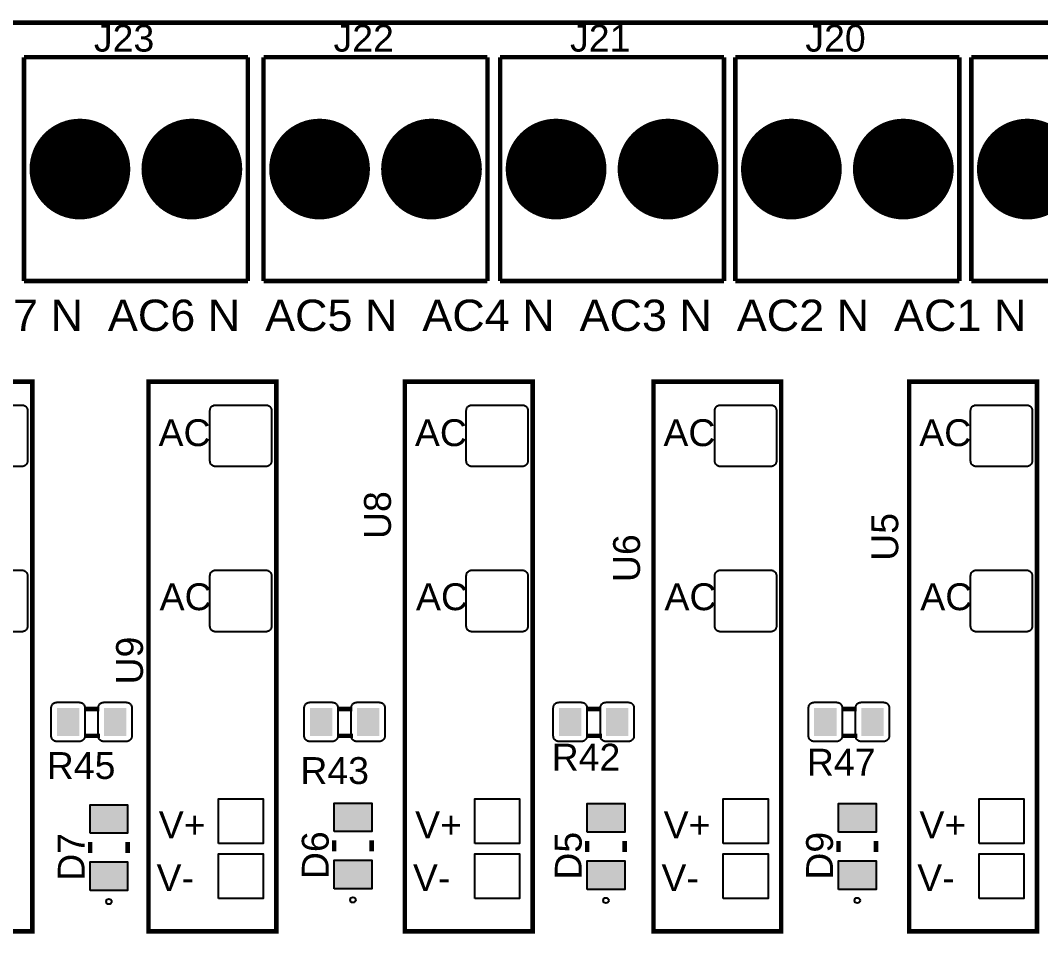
# Model space of a CAD drawing. Header units: inches. Extents: x -2.29 to 2.29, y -2.44 to 2.44.
# Drawn here: x -1.063 to 0.76, y 0.811 to 2.445 of the extents above; entities that cross this region are included whole.
import ezdxf

# ---------------------------------------------------------------- set-up
doc = ezdxf.new("R2010")
doc.units = ezdxf.units.IN
doc.layers.get('0').update_dxf_attribs({"linetype": 'CONTINUOUS'})

# ---------------------------------------------------------------- blocks, each defined once
blk = doc.blocks.new('RPAD')
blk.add_trace([(-0.5, -0.5), (-0.5, 0.5), (0.5, -0.5), (0.5, 0.5)])
blk = doc.blocks.new('EPAD')
at = {"const_width": 0.5}
blk.add_lwpolyline([(-0.25, 0, 1), (0.25, 0, 1)], format="xyb", close=True, dxfattribs=at)

msp = doc.modelspace()

# ---------------------------------------------------------------- linework, layer by layer
for points, const_width in [([(-2.287402, -2.440945), (2.287402, -2.440945), (2.287402, 2.440945), (-2.287402, 2.440945), (-2.287402, -2.440945)], 0.008), ([(-2.287402, -2.440945), (2.287402, -2.440945), (2.287402, 2.440945), (-2.287402, 2.440945), (-2.287402, -2.440945)], 0.008), ([(-2.287402, -2.440945), (2.287402, -2.440945), (2.287402, 2.440945), (-2.287402, 2.440945), (-2.287402, -2.440945)], 0.008), ([(-1.05652, 2.379173), (-1.05652, 1.979173)], 0.008), ([(-1.05652, 2.379173), (-0.65652, 2.379173)], 0.008), ([(-1.05652, 2.379173), (-1.05652, 1.979173)], 0.008), ([(-1.05652, 2.379173), (-0.65652, 2.379173)], 0.008), ([(-1.05652, 2.379173), (-1.05652, 1.979173)], 0.008), ([(-1.05652, 2.379173), (-0.65652, 2.379173)], 0.008), ([(-0.65652, 2.379173), (-0.65652, 1.979173)], 0.008), ([(-0.65652, 2.379173), (-0.65652, 1.979173)], 0.008), ([(-0.65652, 2.379173), (-0.65652, 1.979173)], 0.008), ([(-0.628394, 2.379173), (-0.628394, 1.979173)], 0.008), ([(-0.628394, 2.379173), (-0.228394, 2.379173)], 0.008), ([(-0.628394, 2.379173), (-0.628394, 1.979173)], 0.008), ([(-0.628394, 2.379173), (-0.228394, 2.379173)], 0.008), ([(-0.628394, 2.379173), (-0.628394, 1.979173)], 0.008), ([(-0.628394, 2.379173), (-0.228394, 2.379173)], 0.008), ([(-0.228394, 2.379173), (-0.228394, 1.979173)], 0.008), ([(-0.228394, 2.379173), (-0.228394, 1.979173)], 0.008), ([(-0.228394, 2.379173), (-0.228394, 1.979173)], 0.008), ([(-0.205827, 2.379173), (-0.205827, 1.979173)], 0.008), ([(-0.205827, 2.379173), (0.194173, 2.379173)], 0.008), ([(-0.205827, 2.379173), (-0.205827, 1.979173)], 0.008), ([(-0.205827, 2.379173), (0.194173, 2.379173)], 0.008), ([(-0.205827, 2.379173), (-0.205827, 1.979173)], 0.008), ([(-0.205827, 2.379173), (0.194173, 2.379173)], 0.008), ([(0.194173, 2.379173), (0.194173, 1.979173)], 0.008), ([(0.194173, 2.379173), (0.194173, 1.979173)], 0.008), ([(0.194173, 2.379173), (0.194173, 1.979173)], 0.008), ([(0.214551, 2.379173), (0.214551, 1.979173)], 0.008), ([(0.214551, 2.379173), (0.614551, 2.379173)], 0.008), ([(0.214551, 2.379173), (0.214551, 1.979173)], 0.008), ([(0.214551, 2.379173), (0.614551, 2.379173)], 0.008), ([(0.214551, 2.379173), (0.214551, 1.979173)], 0.008), ([(0.214551, 2.379173), (0.614551, 2.379173)], 0.008), ([(0.614551, 2.379173), (0.614551, 1.979173)], 0.008), ([(0.614551, 2.379173), (0.614551, 1.979173)], 0.008), ([(0.614551, 2.379173), (0.614551, 1.979173)], 0.008), ([(0.636118, 2.379173), (0.636118, 1.979173)], 0.008), ([(0.636118, 2.379173), (1.036118, 2.379173)], 0.008), ([(0.636118, 2.379173), (0.636118, 1.979173)], 0.008), ([(0.636118, 2.379173), (1.036118, 2.379173)], 0.008), ([(0.636118, 2.379173), (0.636118, 1.979173)], 0.008), ([(0.636118, 2.379173), (1.036118, 2.379173)], 0.008), ([(-1.05652, 1.979173), (-0.65652, 1.979173)], 0.008), ([(-1.05652, 1.979173), (-0.65652, 1.979173)], 0.008), ([(-1.05652, 1.979173), (-0.65652, 1.979173)], 0.008), ([(-0.628394, 1.979173), (-0.228394, 1.979173)], 0.008), ([(-0.628394, 1.979173), (-0.228394, 1.979173)], 0.008), ([(-0.628394, 1.979173), (-0.228394, 1.979173)], 0.008), ([(-0.205827, 1.979173), (0.194173, 1.979173)], 0.008), ([(-0.205827, 1.979173), (0.194173, 1.979173)], 0.008), ([(-0.205827, 1.979173), (0.194173, 1.979173)], 0.008), ([(0.214551, 1.979173), (0.614551, 1.979173)], 0.008), ([(0.214551, 1.979173), (0.614551, 1.979173)], 0.008), ([(0.214551, 1.979173), (0.614551, 1.979173)], 0.008), ([(0.636118, 1.979173), (1.036118, 1.979173)], 0.008), ([(0.636118, 1.979173), (1.036118, 1.979173)], 0.008), ([(0.636118, 1.979173), (1.036118, 1.979173)], 0.008), ([(-1.269906, 0.816547), (-1.041559, 0.816547), (-1.041559, 1.799114), (-1.269906, 1.799114), (-1.269906, 0.816547)], 0.008), ([(-1.269906, 0.816547), (-1.041559, 0.816547), (-1.041559, 1.799114), (-1.269906, 1.799114), (-1.269906, 0.816547)], 0.008), ([(-1.269906, 0.816547), (-1.041559, 0.816547), (-1.041559, 1.799114), (-1.269906, 1.799114), (-1.269906, 0.816547)], 0.008), ([(-0.833906, 0.816547), (-0.605559, 0.816547), (-0.605559, 1.799114), (-0.833906, 1.799114), (-0.833906, 0.816547)], 0.008), ([(-0.833906, 0.816547), (-0.605559, 0.816547), (-0.605559, 1.799114), (-0.833906, 1.799114), (-0.833906, 0.816547)], 0.008), ([(-0.833906, 0.816547), (-0.605559, 0.816547), (-0.605559, 1.799114), (-0.833906, 1.799114), (-0.833906, 0.816547)], 0.008), ([(-0.375906, 0.816547), (-0.147559, 0.816547), (-0.147559, 1.799114), (-0.375906, 1.799114), (-0.375906, 0.816547)], 0.008), ([(-0.375906, 0.816547), (-0.147559, 0.816547), (-0.147559, 1.799114), (-0.375906, 1.799114), (-0.375906, 0.816547)], 0.008), ([(-0.375906, 0.816547), (-0.147559, 0.816547), (-0.147559, 1.799114), (-0.375906, 1.799114), (-0.375906, 0.816547)], 0.008), ([(0.068094, 0.816547), (0.296441, 0.816547), (0.296441, 1.799114), (0.068094, 1.799114), (0.068094, 0.816547)], 0.008), ([(0.068094, 0.816547), (0.296441, 0.816547), (0.296441, 1.799114), (0.068094, 1.799114), (0.068094, 0.816547)], 0.008), ([(0.068094, 0.816547), (0.296441, 0.816547), (0.296441, 1.799114), (0.068094, 1.799114), (0.068094, 0.816547)], 0.008), ([(0.525094, 0.816547), (0.753441, 0.816547), (0.753441, 1.799114), (0.525094, 1.799114), (0.525094, 0.816547)], 0.008), ([(0.525094, 0.816547), (0.753441, 0.816547), (0.753441, 1.799114), (0.525094, 1.799114), (0.525094, 0.816547)], 0.008), ([(0.525094, 0.816547), (0.753441, 0.816547), (0.753441, 1.799114), (0.525094, 1.799114), (0.525094, 0.816547)], 0.008), ([(-0.948732, 1.213874), (-0.921732, 1.213874)], 0.008), ([(-0.948732, 1.213874), (-0.921732, 1.213874)], 0.008), ([(-0.948732, 1.213874), (-0.921732, 1.213874)], 0.008), ([(-0.496732, 1.213874), (-0.469732, 1.213874)], 0.008), ([(-0.496732, 1.213874), (-0.469732, 1.213874)], 0.008), ([(-0.496732, 1.213874), (-0.469732, 1.213874)], 0.008), ([(-0.051732, 1.213874), (-0.024732, 1.213874)], 0.008), ([(-0.051732, 1.213874), (-0.024732, 1.213874)], 0.008), ([(-0.051732, 1.213874), (-0.024732, 1.213874)], 0.008), ([(0.404268, 1.213874), (0.431268, 1.213874)], 0.008), ([(0.404268, 1.213874), (0.431268, 1.213874)], 0.008), ([(0.404268, 1.213874), (0.431268, 1.213874)], 0.008), ([(-0.948732, 1.165874), (-0.920732, 1.165874)], 0.008), ([(-0.948732, 1.165874), (-0.920732, 1.165874)], 0.008), ([(-0.948732, 1.165874), (-0.920732, 1.165874)], 0.008), ([(-0.496732, 1.165874), (-0.468732, 1.165874)], 0.008), ([(-0.496732, 1.165874), (-0.468732, 1.165874)], 0.008), ([(-0.496732, 1.165874), (-0.468732, 1.165874)], 0.008), ([(-0.051732, 1.165874), (-0.023732, 1.165874)], 0.008), ([(-0.051732, 1.165874), (-0.023732, 1.165874)], 0.008), ([(-0.051732, 1.165874), (-0.023732, 1.165874)], 0.008), ([(0.404268, 1.165874), (0.432268, 1.165874)], 0.008), ([(0.404268, 1.165874), (0.432268, 1.165874)], 0.008), ([(0.404268, 1.165874), (0.432268, 1.165874)], 0.008), ([(-0.938197, 0.956339), (-0.938197, 0.976024)], 0.007874), ([(-0.938197, 0.956339), (-0.938197, 0.976024)], 0.007874), ([(-0.938197, 0.956339), (-0.938197, 0.976024)], 0.007874), ([(-0.871268, 0.956339), (-0.871268, 0.976024)], 0.007874), ([(-0.871268, 0.956339), (-0.871268, 0.976024)], 0.007874), ([(-0.871268, 0.956339), (-0.871268, 0.976024)], 0.007874), ([(-0.502197, 0.959339), (-0.502197, 0.979024)], 0.007874), ([(-0.502197, 0.959339), (-0.502197, 0.979024)], 0.007874), ([(-0.502197, 0.959339), (-0.502197, 0.979024)], 0.007874), ([(-0.435268, 0.959339), (-0.435268, 0.979024)], 0.007874), ([(-0.435268, 0.959339), (-0.435268, 0.979024)], 0.007874), ([(-0.435268, 0.959339), (-0.435268, 0.979024)], 0.007874), ([(-0.050197, 0.958339), (-0.050197, 0.978024)], 0.007874), ([(-0.050197, 0.958339), (-0.050197, 0.978024)], 0.007874), ([(-0.050197, 0.958339), (-0.050197, 0.978024)], 0.007874), ([(0.016732, 0.958339), (0.016732, 0.978024)], 0.007874), ([(0.016732, 0.958339), (0.016732, 0.978024)], 0.007874), ([(0.016732, 0.958339), (0.016732, 0.978024)], 0.007874), ([(0.398803, 0.958339), (0.398803, 0.978024)], 0.007874), ([(0.398803, 0.958339), (0.398803, 0.978024)], 0.007874), ([(0.398803, 0.958339), (0.398803, 0.978024)], 0.007874), ([(0.465732, 0.958339), (0.465732, 0.978024)], 0.007874), ([(0.465732, 0.958339), (0.465732, 0.978024)], 0.007874), ([(0.465732, 0.958339), (0.465732, 0.978024)], 0.007874)]:
    msp.add_lwpolyline(points, dxfattribs=dict(const_width=const_width))
for points in [[(-1.150165, 1.757374), (-1.060165, 1.757374), (-1.059126, 1.757324), (-1.058121, 1.757175), (-1.057154, 1.756933), (-1.05623, 1.756602), (-1.055354, 1.756187), (-1.05453, 1.755693), (-1.053762, 1.755124), (-1.053056, 1.754483), (-1.052416, 1.753778), (-1.051846, 1.75301), (-1.051352, 1.752186), (-1.050937, 1.751309), (-1.050606, 1.750385), (-1.050364, 1.749419), (-1.050216, 1.748413), (-1.050165, 1.747374), (-1.050165, 1.657374), (-1.050216, 1.656335), (-1.050364, 1.65533), (-1.050606, 1.654363), (-1.050937, 1.653439), (-1.051352, 1.652562), (-1.051846, 1.651738), (-1.052416, 1.65097), (-1.053056, 1.650265), (-1.053762, 1.649624), (-1.05453, 1.649055), (-1.055354, 1.648561), (-1.05623, 1.648146), (-1.057154, 1.647815), (-1.058121, 1.647573), (-1.059126, 1.647424), (-1.060165, 1.647374), (-1.150165, 1.647374)], [(-1.150165, 1.462098), (-1.060165, 1.462098), (-1.059126, 1.462048), (-1.058121, 1.4619), (-1.057154, 1.461657), (-1.05623, 1.461327), (-1.055354, 1.460912), (-1.05453, 1.460417), (-1.053762, 1.459848), (-1.053056, 1.459208), (-1.052416, 1.458502), (-1.051846, 1.457734), (-1.051352, 1.45691), (-1.050937, 1.456034), (-1.050606, 1.45511), (-1.050364, 1.454143), (-1.050216, 1.453138), (-1.050165, 1.452098), (-1.050165, 1.362098), (-1.050216, 1.361059), (-1.050364, 1.360054), (-1.050606, 1.359087), (-1.050937, 1.358163), (-1.051352, 1.357287), (-1.051846, 1.356463), (-1.052416, 1.355695), (-1.053056, 1.354989), (-1.053762, 1.354349), (-1.05453, 1.35378), (-1.055354, 1.353285), (-1.05623, 1.35287), (-1.057154, 1.352539), (-1.058121, 1.352297), (-1.059126, 1.352149), (-1.060165, 1.352098), (-1.150165, 1.352098)]]:
    msp.add_lwpolyline(points)
for points in [[(-0.724165, 1.657374), (-0.724165, 1.747374), (-0.724115, 1.748413), (-0.723967, 1.749419), (-0.723724, 1.750385), (-0.723394, 1.751309), (-0.722979, 1.752186), (-0.722484, 1.75301), (-0.721915, 1.753778), (-0.721275, 1.754483), (-0.720569, 1.755124), (-0.719801, 1.755693), (-0.718977, 1.756187), (-0.718101, 1.756602), (-0.717177, 1.756933), (-0.71621, 1.757175), (-0.715205, 1.757324), (-0.714165, 1.757374), (-0.624165, 1.757374), (-0.623126, 1.757324), (-0.622121, 1.757175), (-0.621154, 1.756933), (-0.62023, 1.756602), (-0.619354, 1.756187), (-0.61853, 1.755693), (-0.617762, 1.755124), (-0.617056, 1.754483), (-0.616416, 1.753778), (-0.615846, 1.75301), (-0.615352, 1.752186), (-0.614937, 1.751309), (-0.614606, 1.750385), (-0.614364, 1.749419), (-0.614216, 1.748413), (-0.614165, 1.747374), (-0.614165, 1.657374), (-0.614216, 1.656335), (-0.614364, 1.65533), (-0.614606, 1.654363), (-0.614937, 1.653439), (-0.615352, 1.652562), (-0.615846, 1.651738), (-0.616416, 1.65097), (-0.617056, 1.650265), (-0.617762, 1.649624), (-0.61853, 1.649055), (-0.619354, 1.648561), (-0.62023, 1.648146), (-0.621154, 1.647815), (-0.622121, 1.647573), (-0.623126, 1.647424), (-0.624165, 1.647374), (-0.714165, 1.647374), (-0.715205, 1.647424), (-0.71621, 1.647573), (-0.717177, 1.647815), (-0.718101, 1.648146), (-0.718977, 1.648561), (-0.719801, 1.649055), (-0.720569, 1.649624), (-0.721275, 1.650265), (-0.721915, 1.65097), (-0.722484, 1.651738), (-0.722979, 1.652562), (-0.723394, 1.653439), (-0.723724, 1.654363), (-0.723967, 1.65533), (-0.724115, 1.656335), (-0.724165, 1.657374)], [(-0.266165, 1.657374), (-0.266165, 1.747374), (-0.266115, 1.748413), (-0.265967, 1.749419), (-0.265724, 1.750385), (-0.265394, 1.751309), (-0.264979, 1.752186), (-0.264484, 1.75301), (-0.263915, 1.753778), (-0.263275, 1.754483), (-0.262569, 1.755124), (-0.261801, 1.755693), (-0.260977, 1.756187), (-0.260101, 1.756602), (-0.259177, 1.756933), (-0.25821, 1.757175), (-0.257205, 1.757324), (-0.256165, 1.757374), (-0.166165, 1.757374), (-0.165126, 1.757324), (-0.164121, 1.757175), (-0.163154, 1.756933), (-0.16223, 1.756602), (-0.161354, 1.756187), (-0.16053, 1.755693), (-0.159762, 1.755124), (-0.159056, 1.754483), (-0.158416, 1.753778), (-0.157846, 1.75301), (-0.157352, 1.752186), (-0.156937, 1.751309), (-0.156606, 1.750385), (-0.156364, 1.749419), (-0.156216, 1.748413), (-0.156165, 1.747374), (-0.156165, 1.657374), (-0.156216, 1.656335), (-0.156364, 1.65533), (-0.156606, 1.654363), (-0.156937, 1.653439), (-0.157352, 1.652562), (-0.157846, 1.651738), (-0.158416, 1.65097), (-0.159056, 1.650265), (-0.159762, 1.649624), (-0.16053, 1.649055), (-0.161354, 1.648561), (-0.16223, 1.648146), (-0.163154, 1.647815), (-0.164121, 1.647573), (-0.165126, 1.647424), (-0.166165, 1.647374), (-0.256165, 1.647374), (-0.257205, 1.647424), (-0.25821, 1.647573), (-0.259177, 1.647815), (-0.260101, 1.648146), (-0.260977, 1.648561), (-0.261801, 1.649055), (-0.262569, 1.649624), (-0.263275, 1.650265), (-0.263915, 1.65097), (-0.264484, 1.651738), (-0.264979, 1.652562), (-0.265394, 1.653439), (-0.265724, 1.654363), (-0.265967, 1.65533), (-0.266115, 1.656335), (-0.266165, 1.657374)], [(0.177835, 1.657374), (0.177835, 1.747374), (0.177885, 1.748413), (0.178033, 1.749419), (0.178276, 1.750385), (0.178606, 1.751309), (0.179021, 1.752186), (0.179516, 1.75301), (0.180085, 1.753778), (0.180725, 1.754483), (0.181431, 1.755124), (0.182199, 1.755693), (0.183023, 1.756187), (0.183899, 1.756602), (0.184823, 1.756933), (0.18579, 1.757175), (0.186795, 1.757324), (0.187835, 1.757374), (0.277835, 1.757374), (0.278874, 1.757324), (0.279879, 1.757175), (0.280846, 1.756933), (0.28177, 1.756602), (0.282646, 1.756187), (0.28347, 1.755693), (0.284238, 1.755124), (0.284944, 1.754483), (0.285584, 1.753778), (0.286154, 1.75301), (0.286648, 1.752186), (0.287063, 1.751309), (0.287394, 1.750385), (0.287636, 1.749419), (0.287784, 1.748413), (0.287835, 1.747374), (0.287835, 1.657374), (0.287784, 1.656335), (0.287636, 1.65533), (0.287394, 1.654363), (0.287063, 1.653439), (0.286648, 1.652562), (0.286154, 1.651738), (0.285584, 1.65097), (0.284944, 1.650265), (0.284238, 1.649624), (0.28347, 1.649055), (0.282646, 1.648561), (0.28177, 1.648146), (0.280846, 1.647815), (0.279879, 1.647573), (0.278874, 1.647424), (0.277835, 1.647374), (0.187835, 1.647374), (0.186795, 1.647424), (0.18579, 1.647573), (0.184823, 1.647815), (0.183899, 1.648146), (0.183023, 1.648561), (0.182199, 1.649055), (0.181431, 1.649624), (0.180725, 1.650265), (0.180085, 1.65097), (0.179516, 1.651738), (0.179021, 1.652562), (0.178606, 1.653439), (0.178276, 1.654363), (0.178033, 1.65533), (0.177885, 1.656335), (0.177835, 1.657374)], [(0.634835, 1.657374), (0.634835, 1.747374), (0.634885, 1.748413), (0.635033, 1.749419), (0.635276, 1.750385), (0.635606, 1.751309), (0.636021, 1.752186), (0.636516, 1.75301), (0.637085, 1.753778), (0.637725, 1.754483), (0.638431, 1.755124), (0.639199, 1.755693), (0.640023, 1.756187), (0.640899, 1.756602), (0.641823, 1.756933), (0.64279, 1.757175), (0.643795, 1.757324), (0.644835, 1.757374), (0.734835, 1.757374), (0.735874, 1.757324), (0.736879, 1.757175), (0.737846, 1.756933), (0.73877, 1.756602), (0.739646, 1.756187), (0.74047, 1.755693), (0.741238, 1.755124), (0.741944, 1.754483), (0.742584, 1.753778), (0.743154, 1.75301), (0.743648, 1.752186), (0.744063, 1.751309), (0.744394, 1.750385), (0.744636, 1.749419), (0.744784, 1.748413), (0.744835, 1.747374), (0.744835, 1.657374), (0.744784, 1.656335), (0.744636, 1.65533), (0.744394, 1.654363), (0.744063, 1.653439), (0.743648, 1.652562), (0.743154, 1.651738), (0.742584, 1.65097), (0.741944, 1.650265), (0.741238, 1.649624), (0.74047, 1.649055), (0.739646, 1.648561), (0.73877, 1.648146), (0.737846, 1.647815), (0.736879, 1.647573), (0.735874, 1.647424), (0.734835, 1.647374), (0.644835, 1.647374), (0.643795, 1.647424), (0.64279, 1.647573), (0.641823, 1.647815), (0.640899, 1.648146), (0.640023, 1.648561), (0.639199, 1.649055), (0.638431, 1.649624), (0.637725, 1.650265), (0.637085, 1.65097), (0.636516, 1.651738), (0.636021, 1.652562), (0.635606, 1.653439), (0.635276, 1.654363), (0.635033, 1.65533), (0.634885, 1.656335), (0.634835, 1.657374)], [(-0.724165, 1.362098), (-0.724165, 1.452098), (-0.724115, 1.453138), (-0.723967, 1.454143), (-0.723724, 1.45511), (-0.723394, 1.456034), (-0.722979, 1.45691), (-0.722484, 1.457734), (-0.721915, 1.458502), (-0.721275, 1.459208), (-0.720569, 1.459848), (-0.719801, 1.460417), (-0.718977, 1.460912), (-0.718101, 1.461327), (-0.717177, 1.461657), (-0.71621, 1.4619), (-0.715205, 1.462048), (-0.714165, 1.462098), (-0.624165, 1.462098), (-0.623126, 1.462048), (-0.622121, 1.4619), (-0.621154, 1.461657), (-0.62023, 1.461327), (-0.619354, 1.460912), (-0.61853, 1.460417), (-0.617762, 1.459848), (-0.617056, 1.459208), (-0.616416, 1.458502), (-0.615846, 1.457734), (-0.615352, 1.45691), (-0.614937, 1.456034), (-0.614606, 1.45511), (-0.614364, 1.454143), (-0.614216, 1.453138), (-0.614165, 1.452098), (-0.614165, 1.362098), (-0.614216, 1.361059), (-0.614364, 1.360054), (-0.614606, 1.359087), (-0.614937, 1.358163), (-0.615352, 1.357287), (-0.615846, 1.356463), (-0.616416, 1.355695), (-0.617056, 1.354989), (-0.617762, 1.354349), (-0.61853, 1.35378), (-0.619354, 1.353285), (-0.62023, 1.35287), (-0.621154, 1.352539), (-0.622121, 1.352297), (-0.623126, 1.352149), (-0.624165, 1.352098), (-0.714165, 1.352098), (-0.715205, 1.352149), (-0.71621, 1.352297), (-0.717177, 1.352539), (-0.718101, 1.35287), (-0.718977, 1.353285), (-0.719801, 1.35378), (-0.720569, 1.354349), (-0.721275, 1.354989), (-0.721915, 1.355695), (-0.722484, 1.356463), (-0.722979, 1.357287), (-0.723394, 1.358163), (-0.723724, 1.359087), (-0.723967, 1.360054), (-0.724115, 1.361059), (-0.724165, 1.362098)], [(-0.266165, 1.362098), (-0.266165, 1.452098), (-0.266115, 1.453138), (-0.265967, 1.454143), (-0.265724, 1.45511), (-0.265394, 1.456034), (-0.264979, 1.45691), (-0.264484, 1.457734), (-0.263915, 1.458502), (-0.263275, 1.459208), (-0.262569, 1.459848), (-0.261801, 1.460417), (-0.260977, 1.460912), (-0.260101, 1.461327), (-0.259177, 1.461657), (-0.25821, 1.4619), (-0.257205, 1.462048), (-0.256165, 1.462098), (-0.166165, 1.462098), (-0.165126, 1.462048), (-0.164121, 1.4619), (-0.163154, 1.461657), (-0.16223, 1.461327), (-0.161354, 1.460912), (-0.16053, 1.460417), (-0.159762, 1.459848), (-0.159056, 1.459208), (-0.158416, 1.458502), (-0.157846, 1.457734), (-0.157352, 1.45691), (-0.156937, 1.456034), (-0.156606, 1.45511), (-0.156364, 1.454143), (-0.156216, 1.453138), (-0.156165, 1.452098), (-0.156165, 1.362098), (-0.156216, 1.361059), (-0.156364, 1.360054), (-0.156606, 1.359087), (-0.156937, 1.358163), (-0.157352, 1.357287), (-0.157846, 1.356463), (-0.158416, 1.355695), (-0.159056, 1.354989), (-0.159762, 1.354349), (-0.16053, 1.35378), (-0.161354, 1.353285), (-0.16223, 1.35287), (-0.163154, 1.352539), (-0.164121, 1.352297), (-0.165126, 1.352149), (-0.166165, 1.352098), (-0.256165, 1.352098), (-0.257205, 1.352149), (-0.25821, 1.352297), (-0.259177, 1.352539), (-0.260101, 1.35287), (-0.260977, 1.353285), (-0.261801, 1.35378), (-0.262569, 1.354349), (-0.263275, 1.354989), (-0.263915, 1.355695), (-0.264484, 1.356463), (-0.264979, 1.357287), (-0.265394, 1.358163), (-0.265724, 1.359087), (-0.265967, 1.360054), (-0.266115, 1.361059), (-0.266165, 1.362098)], [(0.177835, 1.362098), (0.177835, 1.452098), (0.177885, 1.453138), (0.178033, 1.454143), (0.178276, 1.45511), (0.178606, 1.456034), (0.179021, 1.45691), (0.179516, 1.457734), (0.180085, 1.458502), (0.180725, 1.459208), (0.181431, 1.459848), (0.182199, 1.460417), (0.183023, 1.460912), (0.183899, 1.461327), (0.184823, 1.461657), (0.18579, 1.4619), (0.186795, 1.462048), (0.187835, 1.462098), (0.277835, 1.462098), (0.278874, 1.462048), (0.279879, 1.4619), (0.280846, 1.461657), (0.28177, 1.461327), (0.282646, 1.460912), (0.28347, 1.460417), (0.284238, 1.459848), (0.284944, 1.459208), (0.285584, 1.458502), (0.286154, 1.457734), (0.286648, 1.45691), (0.287063, 1.456034), (0.287394, 1.45511), (0.287636, 1.454143), (0.287784, 1.453138), (0.287835, 1.452098), (0.287835, 1.362098), (0.287784, 1.361059), (0.287636, 1.360054), (0.287394, 1.359087), (0.287063, 1.358163), (0.286648, 1.357287), (0.286154, 1.356463), (0.285584, 1.355695), (0.284944, 1.354989), (0.284238, 1.354349), (0.28347, 1.35378), (0.282646, 1.353285), (0.28177, 1.35287), (0.280846, 1.352539), (0.279879, 1.352297), (0.278874, 1.352149), (0.277835, 1.352098), (0.187835, 1.352098), (0.186795, 1.352149), (0.18579, 1.352297), (0.184823, 1.352539), (0.183899, 1.35287), (0.183023, 1.353285), (0.182199, 1.35378), (0.181431, 1.354349), (0.180725, 1.354989), (0.180085, 1.355695), (0.179516, 1.356463), (0.179021, 1.357287), (0.178606, 1.358163), (0.178276, 1.359087), (0.178033, 1.360054), (0.177885, 1.361059), (0.177835, 1.362098)], [(0.634835, 1.362098), (0.634835, 1.452098), (0.634885, 1.453138), (0.635033, 1.454143), (0.635276, 1.45511), (0.635606, 1.456034), (0.636021, 1.45691), (0.636516, 1.457734), (0.637085, 1.458502), (0.637725, 1.459208), (0.638431, 1.459848), (0.639199, 1.460417), (0.640023, 1.460912), (0.640899, 1.461327), (0.641823, 1.461657), (0.64279, 1.4619), (0.643795, 1.462048), (0.644835, 1.462098), (0.734835, 1.462098), (0.735874, 1.462048), (0.736879, 1.4619), (0.737846, 1.461657), (0.73877, 1.461327), (0.739646, 1.460912), (0.74047, 1.460417), (0.741238, 1.459848), (0.741944, 1.459208), (0.742584, 1.458502), (0.743154, 1.457734), (0.743648, 1.45691), (0.744063, 1.456034), (0.744394, 1.45511), (0.744636, 1.454143), (0.744784, 1.453138), (0.744835, 1.452098), (0.744835, 1.362098), (0.744784, 1.361059), (0.744636, 1.360054), (0.744394, 1.359087), (0.744063, 1.358163), (0.743648, 1.357287), (0.743154, 1.356463), (0.742584, 1.355695), (0.741944, 1.354989), (0.741238, 1.354349), (0.74047, 1.35378), (0.739646, 1.353285), (0.73877, 1.35287), (0.737846, 1.352539), (0.736879, 1.352297), (0.735874, 1.352149), (0.734835, 1.352098), (0.644835, 1.352098), (0.643795, 1.352149), (0.64279, 1.352297), (0.641823, 1.352539), (0.640899, 1.35287), (0.640023, 1.353285), (0.639199, 1.35378), (0.638431, 1.354349), (0.637725, 1.354989), (0.637085, 1.355695), (0.636516, 1.356463), (0.636021, 1.357287), (0.635606, 1.358163), (0.635276, 1.359087), (0.635033, 1.360054), (0.634885, 1.361059), (0.634835, 1.362098)], [(-0.997732, 1.225874), (-0.957732, 1.225874), (-0.956693, 1.225824), (-0.955688, 1.225675), (-0.954721, 1.225433), (-0.953797, 1.225102), (-0.95292, 1.224688), (-0.952096, 1.224193), (-0.951329, 1.223624), (-0.950623, 1.222983), (-0.949983, 1.222277), (-0.949413, 1.22151), (-0.948919, 1.220686), (-0.948504, 1.219809), (-0.948173, 1.218885), (-0.947931, 1.217919), (-0.947783, 1.216913), (-0.947732, 1.215874), (-0.947732, 1.165874), (-0.947783, 1.164835), (-0.947931, 1.16383), (-0.948173, 1.162863), (-0.948504, 1.161939), (-0.948919, 1.161062), (-0.949413, 1.160238), (-0.949983, 1.159471), (-0.950623, 1.158765), (-0.951329, 1.158124), (-0.952096, 1.157555), (-0.95292, 1.15706), (-0.953797, 1.156646), (-0.954721, 1.156315), (-0.955688, 1.156073), (-0.956693, 1.155924), (-0.957732, 1.155874), (-0.997732, 1.155874), (-0.998772, 1.155924), (-0.999777, 1.156073), (-1.000744, 1.156315), (-1.001668, 1.156646), (-1.002544, 1.15706), (-1.003368, 1.157555), (-1.004136, 1.158124), (-1.004842, 1.158765), (-1.005482, 1.159471), (-1.006051, 1.160238), (-1.006546, 1.161062), (-1.006961, 1.161939), (-1.007291, 1.162863), (-1.007533, 1.16383), (-1.007682, 1.164835), (-1.007732, 1.165874), (-1.007732, 1.215874), (-1.007682, 1.216913), (-1.007533, 1.217919), (-1.007291, 1.218885), (-1.006961, 1.219809), (-1.006546, 1.220686), (-1.006051, 1.22151), (-1.005482, 1.222277), (-1.004842, 1.222983), (-1.004136, 1.223624), (-1.003368, 1.224193), (-1.002544, 1.224688), (-1.001668, 1.225102), (-1.000744, 1.225433), (-0.999777, 1.225675), (-0.998772, 1.225824), (-0.997732, 1.225874)], [(-0.913732, 1.225874), (-0.873732, 1.225874), (-0.872693, 1.225824), (-0.871688, 1.225675), (-0.870721, 1.225433), (-0.869797, 1.225102), (-0.86892, 1.224688), (-0.868096, 1.224193), (-0.867329, 1.223624), (-0.866623, 1.222983), (-0.865983, 1.222277), (-0.865413, 1.22151), (-0.864919, 1.220686), (-0.864504, 1.219809), (-0.864173, 1.218885), (-0.863931, 1.217919), (-0.863783, 1.216913), (-0.863732, 1.215874), (-0.863732, 1.165874), (-0.863783, 1.164835), (-0.863931, 1.16383), (-0.864173, 1.162863), (-0.864504, 1.161939), (-0.864919, 1.161062), (-0.865413, 1.160238), (-0.865983, 1.159471), (-0.866623, 1.158765), (-0.867329, 1.158124), (-0.868096, 1.157555), (-0.86892, 1.15706), (-0.869797, 1.156646), (-0.870721, 1.156315), (-0.871688, 1.156073), (-0.872693, 1.155924), (-0.873732, 1.155874), (-0.913732, 1.155874), (-0.914772, 1.155924), (-0.915777, 1.156073), (-0.916744, 1.156315), (-0.917668, 1.156646), (-0.918544, 1.15706), (-0.919368, 1.157555), (-0.920136, 1.158124), (-0.920842, 1.158765), (-0.921482, 1.159471), (-0.922051, 1.160238), (-0.922546, 1.161062), (-0.922961, 1.161939), (-0.923291, 1.162863), (-0.923533, 1.16383), (-0.923682, 1.164835), (-0.923732, 1.165874), (-0.923732, 1.215874), (-0.923682, 1.216913), (-0.923533, 1.217919), (-0.923291, 1.218885), (-0.922961, 1.219809), (-0.922546, 1.220686), (-0.922051, 1.22151), (-0.921482, 1.222277), (-0.920842, 1.222983), (-0.920136, 1.223624), (-0.919368, 1.224193), (-0.918544, 1.224688), (-0.917668, 1.225102), (-0.916744, 1.225433), (-0.915777, 1.225675), (-0.914772, 1.225824), (-0.913732, 1.225874)], [(-0.545732, 1.225874), (-0.505732, 1.225874), (-0.504693, 1.225824), (-0.503688, 1.225675), (-0.502721, 1.225433), (-0.501797, 1.225102), (-0.50092, 1.224688), (-0.500096, 1.224193), (-0.499329, 1.223624), (-0.498623, 1.222983), (-0.497983, 1.222277), (-0.497413, 1.22151), (-0.496919, 1.220686), (-0.496504, 1.219809), (-0.496173, 1.218885), (-0.495931, 1.217919), (-0.495783, 1.216913), (-0.495732, 1.215874), (-0.495732, 1.165874), (-0.495783, 1.164835), (-0.495931, 1.16383), (-0.496173, 1.162863), (-0.496504, 1.161939), (-0.496919, 1.161062), (-0.497413, 1.160238), (-0.497983, 1.159471), (-0.498623, 1.158765), (-0.499329, 1.158124), (-0.500096, 1.157555), (-0.50092, 1.15706), (-0.501797, 1.156646), (-0.502721, 1.156315), (-0.503688, 1.156073), (-0.504693, 1.155924), (-0.505732, 1.155874), (-0.545732, 1.155874), (-0.546772, 1.155924), (-0.547777, 1.156073), (-0.548744, 1.156315), (-0.549668, 1.156646), (-0.550544, 1.15706), (-0.551368, 1.157555), (-0.552136, 1.158124), (-0.552842, 1.158765), (-0.553482, 1.159471), (-0.554051, 1.160238), (-0.554546, 1.161062), (-0.554961, 1.161939), (-0.555291, 1.162863), (-0.555533, 1.16383), (-0.555682, 1.164835), (-0.555732, 1.165874), (-0.555732, 1.215874), (-0.555682, 1.216913), (-0.555533, 1.217919), (-0.555291, 1.218885), (-0.554961, 1.219809), (-0.554546, 1.220686), (-0.554051, 1.22151), (-0.553482, 1.222277), (-0.552842, 1.222983), (-0.552136, 1.223624), (-0.551368, 1.224193), (-0.550544, 1.224688), (-0.549668, 1.225102), (-0.548744, 1.225433), (-0.547777, 1.225675), (-0.546772, 1.225824), (-0.545732, 1.225874)], [(-0.461732, 1.225874), (-0.421732, 1.225874), (-0.420693, 1.225824), (-0.419688, 1.225675), (-0.418721, 1.225433), (-0.417797, 1.225102), (-0.41692, 1.224688), (-0.416096, 1.224193), (-0.415329, 1.223624), (-0.414623, 1.222983), (-0.413983, 1.222277), (-0.413413, 1.22151), (-0.412919, 1.220686), (-0.412504, 1.219809), (-0.412173, 1.218885), (-0.411931, 1.217919), (-0.411783, 1.216913), (-0.411732, 1.215874), (-0.411732, 1.165874), (-0.411783, 1.164835), (-0.411931, 1.16383), (-0.412173, 1.162863), (-0.412504, 1.161939), (-0.412919, 1.161062), (-0.413413, 1.160238), (-0.413983, 1.159471), (-0.414623, 1.158765), (-0.415329, 1.158124), (-0.416096, 1.157555), (-0.41692, 1.15706), (-0.417797, 1.156646), (-0.418721, 1.156315), (-0.419688, 1.156073), (-0.420693, 1.155924), (-0.421732, 1.155874), (-0.461732, 1.155874), (-0.462772, 1.155924), (-0.463777, 1.156073), (-0.464744, 1.156315), (-0.465668, 1.156646), (-0.466544, 1.15706), (-0.467368, 1.157555), (-0.468136, 1.158124), (-0.468842, 1.158765), (-0.469482, 1.159471), (-0.470051, 1.160238), (-0.470546, 1.161062), (-0.470961, 1.161939), (-0.471291, 1.162863), (-0.471533, 1.16383), (-0.471682, 1.164835), (-0.471732, 1.165874), (-0.471732, 1.215874), (-0.471682, 1.216913), (-0.471533, 1.217919), (-0.471291, 1.218885), (-0.470961, 1.219809), (-0.470546, 1.220686), (-0.470051, 1.22151), (-0.469482, 1.222277), (-0.468842, 1.222983), (-0.468136, 1.223624), (-0.467368, 1.224193), (-0.466544, 1.224688), (-0.465668, 1.225102), (-0.464744, 1.225433), (-0.463777, 1.225675), (-0.462772, 1.225824), (-0.461732, 1.225874)], [(-0.100732, 1.225874), (-0.060732, 1.225874), (-0.059693, 1.225824), (-0.058688, 1.225675), (-0.057721, 1.225433), (-0.056797, 1.225102), (-0.05592, 1.224688), (-0.055096, 1.224193), (-0.054329, 1.223624), (-0.053623, 1.222983), (-0.052983, 1.222277), (-0.052413, 1.22151), (-0.051919, 1.220686), (-0.051504, 1.219809), (-0.051173, 1.218885), (-0.050931, 1.217919), (-0.050783, 1.216913), (-0.050732, 1.215874), (-0.050732, 1.165874), (-0.050783, 1.164835), (-0.050931, 1.16383), (-0.051173, 1.162863), (-0.051504, 1.161939), (-0.051919, 1.161062), (-0.052413, 1.160238), (-0.052983, 1.159471), (-0.053623, 1.158765), (-0.054329, 1.158124), (-0.055096, 1.157555), (-0.05592, 1.15706), (-0.056797, 1.156646), (-0.057721, 1.156315), (-0.058688, 1.156073), (-0.059693, 1.155924), (-0.060732, 1.155874), (-0.100732, 1.155874), (-0.101772, 1.155924), (-0.102777, 1.156073), (-0.103744, 1.156315), (-0.104668, 1.156646), (-0.105544, 1.15706), (-0.106368, 1.157555), (-0.107136, 1.158124), (-0.107842, 1.158765), (-0.108482, 1.159471), (-0.109051, 1.160238), (-0.109546, 1.161062), (-0.109961, 1.161939), (-0.110291, 1.162863), (-0.110533, 1.16383), (-0.110682, 1.164835), (-0.110732, 1.165874), (-0.110732, 1.215874), (-0.110682, 1.216913), (-0.110533, 1.217919), (-0.110291, 1.218885), (-0.109961, 1.219809), (-0.109546, 1.220686), (-0.109051, 1.22151), (-0.108482, 1.222277), (-0.107842, 1.222983), (-0.107136, 1.223624), (-0.106368, 1.224193), (-0.105544, 1.224688), (-0.104668, 1.225102), (-0.103744, 1.225433), (-0.102777, 1.225675), (-0.101772, 1.225824), (-0.100732, 1.225874)], [(-0.016732, 1.225874), (0.023268, 1.225874), (0.024307, 1.225824), (0.025312, 1.225675), (0.026279, 1.225433), (0.027203, 1.225102), (0.02808, 1.224688), (0.028904, 1.224193), (0.029671, 1.223624), (0.030377, 1.222983), (0.031017, 1.222277), (0.031587, 1.22151), (0.032081, 1.220686), (0.032496, 1.219809), (0.032827, 1.218885), (0.033069, 1.217919), (0.033217, 1.216913), (0.033268, 1.215874), (0.033268, 1.165874), (0.033217, 1.164835), (0.033069, 1.16383), (0.032827, 1.162863), (0.032496, 1.161939), (0.032081, 1.161062), (0.031587, 1.160238), (0.031017, 1.159471), (0.030377, 1.158765), (0.029671, 1.158124), (0.028904, 1.157555), (0.02808, 1.15706), (0.027203, 1.156646), (0.026279, 1.156315), (0.025312, 1.156073), (0.024307, 1.155924), (0.023268, 1.155874), (-0.016732, 1.155874), (-0.017772, 1.155924), (-0.018777, 1.156073), (-0.019744, 1.156315), (-0.020668, 1.156646), (-0.021544, 1.15706), (-0.022368, 1.157555), (-0.023136, 1.158124), (-0.023842, 1.158765), (-0.024482, 1.159471), (-0.025051, 1.160238), (-0.025546, 1.161062), (-0.025961, 1.161939), (-0.026291, 1.162863), (-0.026533, 1.16383), (-0.026682, 1.164835), (-0.026732, 1.165874), (-0.026732, 1.215874), (-0.026682, 1.216913), (-0.026533, 1.217919), (-0.026291, 1.218885), (-0.025961, 1.219809), (-0.025546, 1.220686), (-0.025051, 1.22151), (-0.024482, 1.222277), (-0.023842, 1.222983), (-0.023136, 1.223624), (-0.022368, 1.224193), (-0.021544, 1.224688), (-0.020668, 1.225102), (-0.019744, 1.225433), (-0.018777, 1.225675), (-0.017772, 1.225824), (-0.016732, 1.225874)], [(0.355268, 1.225874), (0.395268, 1.225874), (0.396307, 1.225824), (0.397312, 1.225675), (0.398279, 1.225433), (0.399203, 1.225102), (0.40008, 1.224688), (0.400904, 1.224193), (0.401671, 1.223624), (0.402377, 1.222983), (0.403017, 1.222277), (0.403587, 1.22151), (0.404081, 1.220686), (0.404496, 1.219809), (0.404827, 1.218885), (0.405069, 1.217919), (0.405217, 1.216913), (0.405268, 1.215874), (0.405268, 1.165874), (0.405217, 1.164835), (0.405069, 1.16383), (0.404827, 1.162863), (0.404496, 1.161939), (0.404081, 1.161062), (0.403587, 1.160238), (0.403017, 1.159471), (0.402377, 1.158765), (0.401671, 1.158124), (0.400904, 1.157555), (0.40008, 1.15706), (0.399203, 1.156646), (0.398279, 1.156315), (0.397312, 1.156073), (0.396307, 1.155924), (0.395268, 1.155874), (0.355268, 1.155874), (0.354228, 1.155924), (0.353223, 1.156073), (0.352256, 1.156315), (0.351332, 1.156646), (0.350456, 1.15706), (0.349632, 1.157555), (0.348864, 1.158124), (0.348158, 1.158765), (0.347518, 1.159471), (0.346949, 1.160238), (0.346454, 1.161062), (0.346039, 1.161939), (0.345709, 1.162863), (0.345467, 1.16383), (0.345318, 1.164835), (0.345268, 1.165874), (0.345268, 1.215874), (0.345318, 1.216913), (0.345467, 1.217919), (0.345709, 1.218885), (0.346039, 1.219809), (0.346454, 1.220686), (0.346949, 1.22151), (0.347518, 1.222277), (0.348158, 1.222983), (0.348864, 1.223624), (0.349632, 1.224193), (0.350456, 1.224688), (0.351332, 1.225102), (0.352256, 1.225433), (0.353223, 1.225675), (0.354228, 1.225824), (0.355268, 1.225874)], [(0.439268, 1.225874), (0.479268, 1.225874), (0.480307, 1.225824), (0.481312, 1.225675), (0.482279, 1.225433), (0.483203, 1.225102), (0.48408, 1.224688), (0.484904, 1.224193), (0.485671, 1.223624), (0.486377, 1.222983), (0.487017, 1.222277), (0.487587, 1.22151), (0.488081, 1.220686), (0.488496, 1.219809), (0.488827, 1.218885), (0.489069, 1.217919), (0.489217, 1.216913), (0.489268, 1.215874), (0.489268, 1.165874), (0.489217, 1.164835), (0.489069, 1.16383), (0.488827, 1.162863), (0.488496, 1.161939), (0.488081, 1.161062), (0.487587, 1.160238), (0.487017, 1.159471), (0.486377, 1.158765), (0.485671, 1.158124), (0.484904, 1.157555), (0.48408, 1.15706), (0.483203, 1.156646), (0.482279, 1.156315), (0.481312, 1.156073), (0.480307, 1.155924), (0.479268, 1.155874), (0.439268, 1.155874), (0.438228, 1.155924), (0.437223, 1.156073), (0.436256, 1.156315), (0.435332, 1.156646), (0.434456, 1.15706), (0.433632, 1.157555), (0.432864, 1.158124), (0.432158, 1.158765), (0.431518, 1.159471), (0.430949, 1.160238), (0.430454, 1.161062), (0.430039, 1.161939), (0.429709, 1.162863), (0.429467, 1.16383), (0.429318, 1.164835), (0.429268, 1.165874), (0.429268, 1.215874), (0.429318, 1.216913), (0.429467, 1.217919), (0.429709, 1.218885), (0.430039, 1.219809), (0.430454, 1.220686), (0.430949, 1.22151), (0.431518, 1.222277), (0.432158, 1.222983), (0.432864, 1.223624), (0.433632, 1.224193), (0.434456, 1.224688), (0.435332, 1.225102), (0.436256, 1.225433), (0.437223, 1.225675), (0.438228, 1.225824), (0.439268, 1.225874)], [(-0.938232, 0.991862), (-0.938232, 1.042862), (-0.871232, 1.042862), (-0.871232, 0.991862), (-0.938232, 0.991862)], [(-0.709165, 0.973398), (-0.709165, 1.053398), (-0.629165, 1.053398), (-0.629165, 0.973398), (-0.709165, 0.973398)], [(-0.502232, 0.994862), (-0.502232, 1.045862), (-0.435232, 1.045862), (-0.435232, 0.994862), (-0.502232, 0.994862)], [(-0.251165, 0.973398), (-0.251165, 1.053398), (-0.171165, 1.053398), (-0.171165, 0.973398), (-0.251165, 0.973398)], [(-0.050232, 0.993862), (-0.050232, 1.044862), (0.016768, 1.044862), (0.016768, 0.993862), (-0.050232, 0.993862)], [(0.192835, 0.973398), (0.192835, 1.053398), (0.272835, 1.053398), (0.272835, 0.973398), (0.192835, 0.973398)], [(0.398768, 0.993862), (0.398768, 1.044862), (0.465768, 1.044862), (0.465768, 0.993862), (0.398768, 0.993862)], [(0.649835, 0.973398), (0.649835, 1.053398), (0.729835, 1.053398), (0.729835, 0.973398), (0.649835, 0.973398)], [(-0.709165, 0.874972), (-0.709165, 0.954972), (-0.629165, 0.954972), (-0.629165, 0.874972), (-0.709165, 0.874972)], [(-0.251165, 0.874972), (-0.251165, 0.954972), (-0.171165, 0.954972), (-0.171165, 0.874972), (-0.251165, 0.874972)], [(0.192835, 0.874972), (0.192835, 0.954972), (0.272835, 0.954972), (0.272835, 0.874972), (0.192835, 0.874972)], [(0.649835, 0.874972), (0.649835, 0.954972), (0.729835, 0.954972), (0.729835, 0.874972), (0.649835, 0.874972)], [(-0.938232, 0.8895), (-0.938232, 0.9405), (-0.871232, 0.9405), (-0.871232, 0.8895), (-0.938232, 0.8895)], [(-0.502232, 0.8925), (-0.502232, 0.9435), (-0.435232, 0.9435), (-0.435232, 0.8925), (-0.502232, 0.8925)], [(-0.050232, 0.8915), (-0.050232, 0.9425), (0.016768, 0.9425), (0.016768, 0.8915), (-0.050232, 0.8915)], [(0.398768, 0.8915), (0.398768, 0.9425), (0.465768, 0.9425), (0.465768, 0.8915), (0.398768, 0.8915)]]:
    msp.add_lwpolyline(points, close=True)
for centre in [(-0.468732, 0.872724), (-0.468732, 0.872724), (-0.468732, 0.872724), (-0.016732, 0.871724), (-0.016732, 0.871724), (-0.016732, 0.871724), (0.432268, 0.871724), (0.432268, 0.871724), (0.432268, 0.871724), (-0.904732, 0.869724), (-0.904732, 0.869724), (-0.904732, 0.869724)]:
    msp.add_circle(centre, 0.004921)

# ---------------------------------------------------------------- block references
for name, p, xscale, yscale in [('EPAD', (-0.95652, 2.179173), 0.18, 0.18), ('EPAD', (-0.75652, 2.179173), 0.18, 0.18), ('EPAD', (-0.528394, 2.179173), 0.18, 0.18), ('EPAD', (-0.328394, 2.179173), 0.18, 0.18), ('EPAD', (-0.105827, 2.179173), 0.18, 0.18), ('EPAD', (0.094173, 2.179173), 0.18, 0.18), ('EPAD', (0.314551, 2.179173), 0.18, 0.18), ('EPAD', (0.514551, 2.179173), 0.18, 0.18), ('EPAD', (0.736118, 2.179173), 0.18, 0.18), ('RPAD', (-0.977732, 1.190874), 0.04, 0.05), ('RPAD', (-0.893732, 1.190874), 0.04, 0.05), ('RPAD', (-0.525732, 1.190874), 0.04, 0.05), ('RPAD', (-0.441732, 1.190874), 0.04, 0.05), ('RPAD', (-0.080732, 1.190874), 0.04, 0.05), ('RPAD', (0.003268, 1.190874), 0.04, 0.05), ('RPAD', (0.375268, 1.190874), 0.04, 0.05), ('RPAD', (0.459268, 1.190874), 0.04, 0.05)]:
    msp.add_blockref(name, p, dxfattribs=dict(xscale=xscale, yscale=yscale))
at = {"xscale": 0.051, "yscale": 0.067, "rotation": 90}
for p in [(-0.904732, 1.017362), (-0.468732, 1.020362), (-0.016732, 1.019362), (0.432268, 1.019362), (-0.904732, 0.915), (-0.468732, 0.918), (-0.016732, 0.917), (0.432268, 0.917)]:
    msp.add_blockref('RPAD', p, dxfattribs=at)

# ---------------------------------------------------------------- texts
for s, height, width, p in [('J23', 0.048, 1.041667, (-0.93152, 2.389173)), ('J23', 0.048, 1.041667, (-0.93152, 2.389173)), ('J23', 0.048, 1.041667, (-0.93152, 2.389173)), ('J22', 0.048, 1.041667, (-0.503394, 2.389173)), ('J22', 0.048, 1.041667, (-0.503394, 2.389173)), ('J22', 0.048, 1.041667, (-0.503394, 2.389173)), ('J21', 0.048, 1.041667, (-0.080827, 2.389173)), ('J21', 0.048, 1.041667, (-0.080827, 2.389173)), ('J21', 0.048, 1.041667, (-0.080827, 2.389173)), ('J20', 0.048, 1.041667, (0.339551, 2.389173)), ('J20', 0.048, 1.041667, (0.339551, 2.389173)), ('J20', 0.048, 1.041667, (0.339551, 2.389173)), ('AC8 N  AC7 N  AC6 N  AC5 N  AC4 N  AC3 N  AC2 N  AC1 N', 0.056, 1.071429, (-1.468331, 1.889756)), ('AC8 N  AC7 N  AC6 N  AC5 N  AC4 N  AC3 N  AC2 N  AC1 N', 0.056, 1.071429, (-1.468331, 1.889756)), ('AC8 N  AC7 N  AC6 N  AC5 N  AC4 N  AC3 N  AC2 N  AC1 N', 0.056, 1.071429, (-1.468331, 1.889756)), ('AC', 0.048, 1.041667, (-0.816016, 1.683878)), ('AC', 0.048, 1.041667, (-0.816016, 1.683878)), ('AC', 0.048, 1.041667, (-0.816016, 1.683878)), ('AC', 0.048, 1.041667, (-0.358016, 1.683878)), ('AC', 0.048, 1.041667, (-0.358016, 1.683878)), ('AC', 0.048, 1.041667, (-0.358016, 1.683878)), ('AC', 0.048, 1.041667, (0.085984, 1.683878)), ('AC', 0.048, 1.041667, (0.085984, 1.683878)), ('AC', 0.048, 1.041667, (0.085984, 1.683878)), ('AC', 0.048, 1.041667, (0.542984, 1.683878)), ('AC', 0.048, 1.041667, (0.542984, 1.683878)), ('AC', 0.048, 1.041667, (0.542984, 1.683878)), ('AC', 0.048, 1.041667, (-0.814142, 1.390602)), ('AC', 0.048, 1.041667, (-0.814142, 1.390602)), ('AC', 0.048, 1.041667, (-0.814142, 1.390602)), ('AC', 0.048, 1.041667, (-0.356142, 1.390602)), ('AC', 0.048, 1.041667, (-0.356142, 1.390602)), ('AC', 0.048, 1.041667, (-0.356142, 1.390602)), ('AC', 0.048, 1.041667, (0.087858, 1.390602)), ('AC', 0.048, 1.041667, (0.087858, 1.390602)), ('AC', 0.048, 1.041667, (0.087858, 1.390602)), ('AC', 0.048, 1.041667, (0.544858, 1.390602)), ('AC', 0.048, 1.041667, (0.544858, 1.390602)), ('AC', 0.048, 1.041667, (0.544858, 1.390602)), ('R42', 0.048, 1.041667, (-0.113732, 1.103874)), ('R42', 0.048, 1.041667, (-0.113732, 1.103874)), ('R42', 0.048, 1.041667, (-0.113732, 1.103874)), ('R45', 0.048, 1.041667, (-1.015732, 1.088874)), ('R45', 0.048, 1.041667, (-1.015732, 1.088874)), ('R45', 0.048, 1.041667, (-1.015732, 1.088874)), ('R47', 0.048, 1.041667, (0.342268, 1.094874)), ('R47', 0.048, 1.041667, (0.342268, 1.094874)), ('R47', 0.048, 1.041667, (0.342268, 1.094874)), ('R43', 0.048, 1.041667, (-0.562732, 1.079874)), ('R43', 0.048, 1.041667, (-0.562732, 1.079874)), ('R43', 0.048, 1.041667, (-0.562732, 1.079874)), ('V+', 0.048, 1.041667, (-0.815638, 0.982902)), ('V+', 0.048, 1.041667, (-0.815638, 0.982902)), ('V+', 0.048, 1.041667, (-0.815638, 0.982902)), ('V+', 0.048, 1.041667, (-0.357638, 0.982902)), ('V+', 0.048, 1.041667, (-0.357638, 0.982902)), ('V+', 0.048, 1.041667, (-0.357638, 0.982902)), ('V+', 0.048, 1.041667, (0.086362, 0.982902)), ('V+', 0.048, 1.041667, (0.086362, 0.982902)), ('V+', 0.048, 1.041667, (0.086362, 0.982902)), ('V+', 0.048, 1.041667, (0.543362, 0.982902)), ('V+', 0.048, 1.041667, (0.543362, 0.982902)), ('V+', 0.048, 1.041667, (0.543362, 0.982902)), ('V-', 0.048, 1.041667, (-0.819575, 0.888413)), ('V-', 0.048, 1.041667, (-0.819575, 0.888413)), ('V-', 0.048, 1.041667, (-0.819575, 0.888413)), ('V-', 0.048, 1.041667, (-0.361575, 0.888413)), ('V-', 0.048, 1.041667, (-0.361575, 0.888413)), ('V-', 0.048, 1.041667, (-0.361575, 0.888413)), ('V-', 0.048, 1.041667, (0.082425, 0.888413)), ('V-', 0.048, 1.041667, (0.082425, 0.888413)), ('V-', 0.048, 1.041667, (0.082425, 0.888413)), ('V-', 0.048, 1.041667, (0.539425, 0.888413)), ('V-', 0.048, 1.041667, (0.539425, 0.888413)), ('V-', 0.048, 1.041667, (0.539425, 0.888413))]:
    msp.add_text(s, height=height, dxfattribs=dict(width=width)).set_placement(p)
at = {"width": 1.041667}
for s, p in [('U8', (-0.400906, 1.517831)), ('U8', (-0.400906, 1.517831)), ('U8', (-0.400906, 1.517831)), ('U5', (0.505425, 1.478831)), ('U5', (0.505425, 1.478831)), ('U5', (0.505425, 1.478831)), ('U6', (0.044094, 1.440831)), ('U6', (0.044094, 1.440831)), ('U6', (0.044094, 1.440831)), ('U9', (-0.843906, 1.257831)), ('U9', (-0.843906, 1.257831)), ('U9', (-0.843906, 1.257831)), ('D7', (-0.948134, 0.906831)), ('D7', (-0.948134, 0.906831)), ('D7', (-0.948134, 0.906831)), ('D6', (-0.512134, 0.909831)), ('D6', (-0.512134, 0.909831)), ('D6', (-0.512134, 0.909831)), ('D5', (-0.060134, 0.908831)), ('D5', (-0.060134, 0.908831)), ('D5', (-0.060134, 0.908831)), ('D9', (0.388866, 0.908831)), ('D9', (0.388866, 0.908831)), ('D9', (0.388866, 0.908831))]:
    msp.add_text(s, height=0.048, rotation=90, dxfattribs=at).set_placement(p)

doc.saveas('drawing.dxf')
